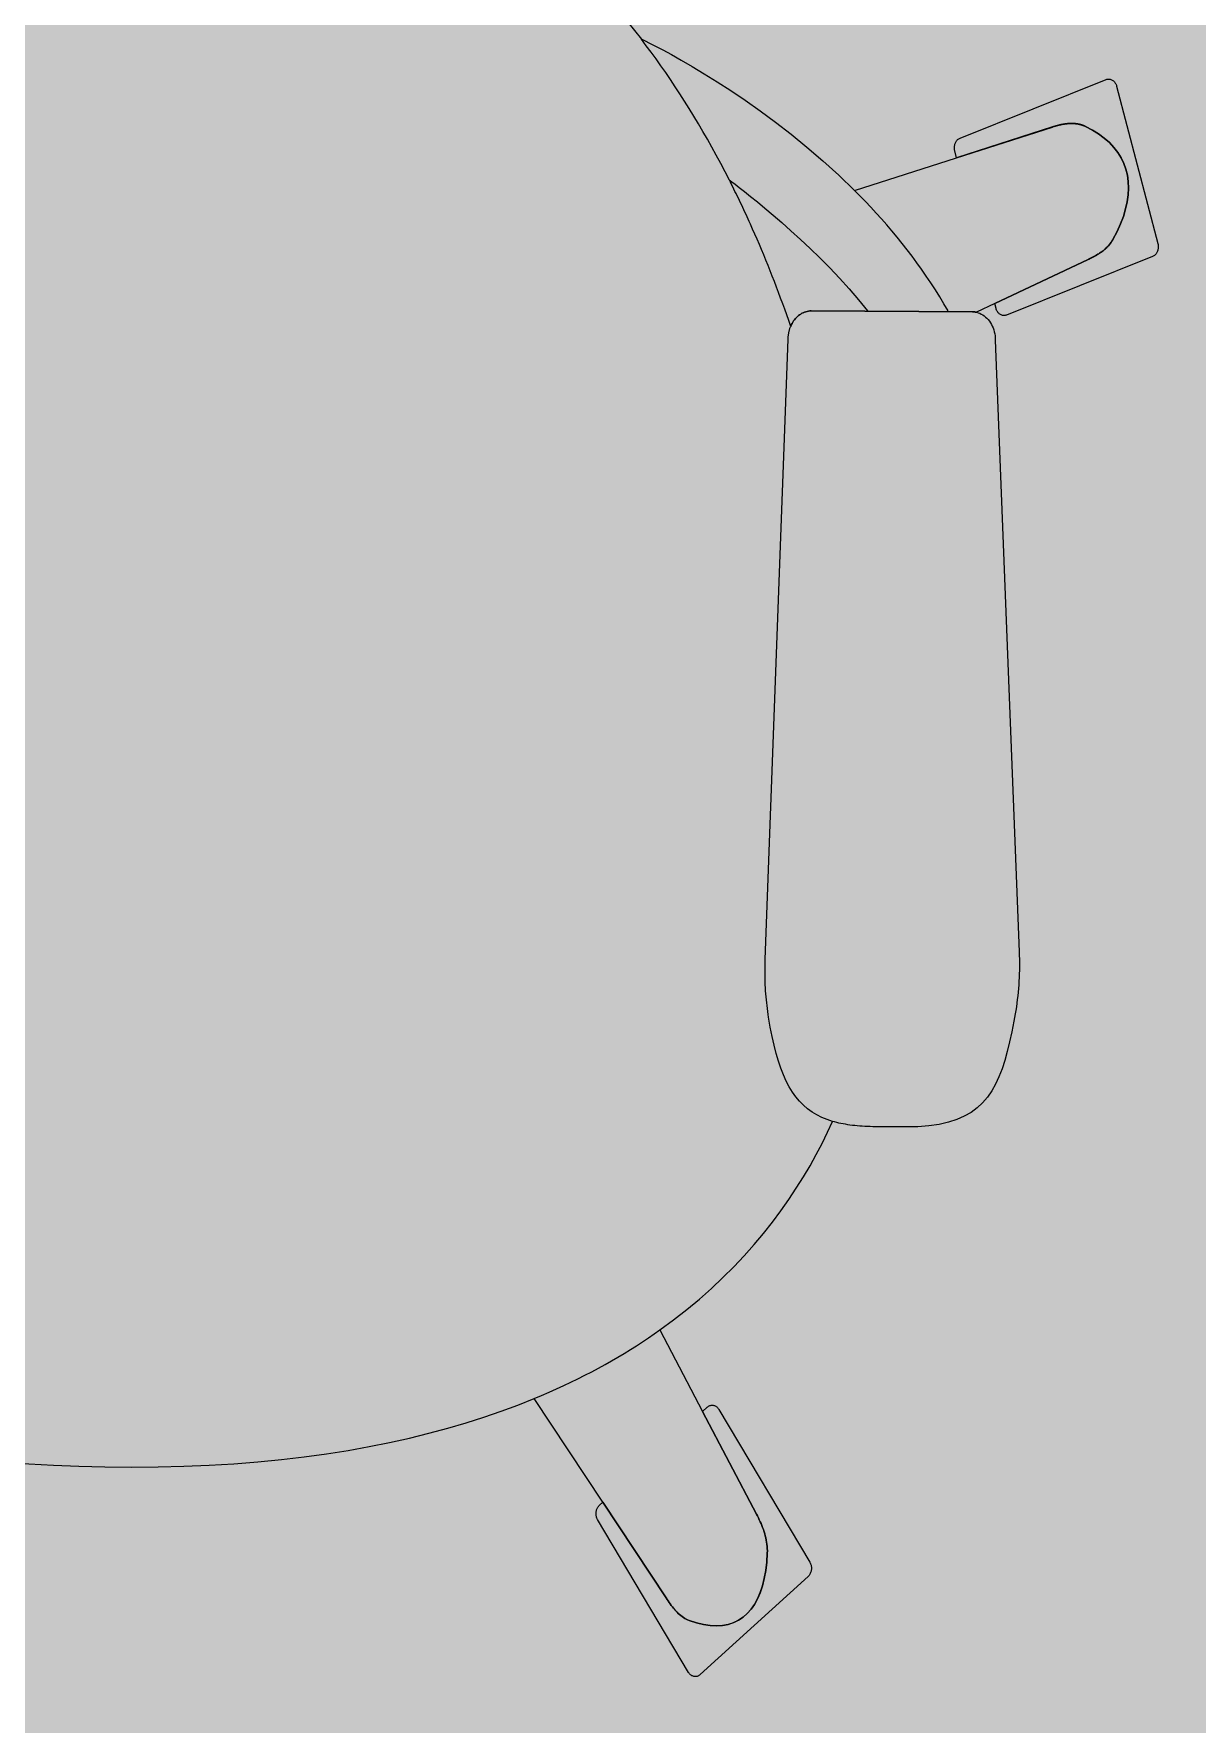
# Model space of a CAD drawing. Header units: metres. Extents: x -3.1 to 3, y -13.3 to 13.4.
# Drawn here: x 0.924 to 1.277, y 6.166 to 6.678 of the extents above; entities that cross this region are included whole.
import ezdxf

# ---------------------------------------------------------------- set-up
doc = ezdxf.new("R2010")
doc.units = ezdxf.units.M
doc.header["$MEASUREMENT"] = 0
doc.layers.add('Poly-Furniture', color=45, linetype='Continuous')
doc.layers.add('Poly-RoomsHatch', color=31, linetype='Continuous')

msp = doc.modelspace()

# ---------------------------------------------------------------- hatches: boundary and pattern name
at = {"layer": 'Poly-RoomsHatch'}
h = msp.add_hatch(color=31, dxfattribs=at)
h.dxf.hatch_style = 1
h.paths.add_polyline_path([(-2.755273, -11.584335), (0.893237, -11.584335), (0.893237, -7.204682), (2.755273, -7.204682), (2.755273, 9.589497), (1.219811, 9.589497), (-1.184988, 9.589497), (-1.184988, 10.128293), (-2.755273, 10.128293)])

# ---------------------------------------------------------------- linework, layer by layer
at = {"layer": 'Poly-Furniture', "color": 45}
for points in [[(0.990054, 6.756887), (0.995206, 6.755498), (1.000596, 6.753886), (1.006204, 6.752036), (1.012009, 6.749931), (1.01799, 6.747553), (1.024128, 6.744887), (1.030401, 6.741917), (1.036789, 6.738625), (1.043272, 6.734995), (1.04983, 6.731012), (1.05644, 6.726657), (1.063084, 6.721915), (1.069741, 6.71677), (1.07639, 6.711204), (1.08301, 6.705202), (1.089582, 6.698747), (1.096084, 6.691822), (1.102497, 6.684411), (1.108799, 6.676497)], [(1.135474, 6.633777), (1.134168, 6.636318), (1.132849, 6.638825), (1.131519, 6.641299), (1.130176, 6.643739), (1.128822, 6.646146), (1.127456, 6.64852), (1.126079, 6.650862), (1.124692, 6.653171), (1.123294, 6.655448), (1.121886, 6.657693), (1.120468, 6.659907), (1.11904, 6.662088), (1.117603, 6.664239), (1.116157, 6.666358), (1.114702, 6.668447), (1.113238, 6.670505), (1.111766, 6.672532), (1.110286, 6.67453), (1.108799, 6.676497)], [(1.108799, 6.676497), (1.109079, 6.676366), (1.109899, 6.675973), (1.111224, 6.67532), (1.113019, 6.674408), (1.115252, 6.673238), (1.117889, 6.671813), (1.120895, 6.670132), (1.124237, 6.668198), (1.127881, 6.666013), (1.131792, 6.663576), (1.135938, 6.660891), (1.140284, 6.657957), (1.144797, 6.654777), (1.149442, 6.651352), (1.154186, 6.647684), (1.158995, 6.643773), (1.163835, 6.639621), (1.168672, 6.635229), (1.173472, 6.6306)], [(1.205486, 6.646518), (1.249789, 6.664256)], [(1.249789, 6.664256), (1.249998, 6.664328), (1.250207, 6.664377), (1.250416, 6.664403), (1.250624, 6.664407), (1.25083, 6.66439), (1.251033, 6.664352), (1.251233, 6.664294), (1.251427, 6.664216), (1.251615, 6.66412), (1.251797, 6.664005), (1.251971, 6.663873), (1.252135, 6.663724), (1.252291, 6.663558), (1.252435, 6.663377), (1.252567, 6.663181), (1.252687, 6.66297), (1.252794, 6.662745), (1.252885, 6.662508), (1.252961, 6.662257)], [(1.252961, 6.662257), (1.265484, 6.614509)], [(1.233469, 6.649875), (1.204406, 6.640538)], [(1.204406, 6.64053), (1.233469, 6.649867)], [(1.236989, 6.65075), (1.236801, 6.650719), (1.236614, 6.650686), (1.236426, 6.650651), (1.236239, 6.650614), (1.236052, 6.650576), (1.235865, 6.650535), (1.235678, 6.650493), (1.235492, 6.650449), (1.235305, 6.650403), (1.23512, 6.650356), (1.234934, 6.650307), (1.234749, 6.650257), (1.234565, 6.650206), (1.234381, 6.650154), (1.234197, 6.6501), (1.234014, 6.650045), (1.233832, 6.649989), (1.23365, 6.649933), (1.233469, 6.649875)], [(1.233469, 6.649867), (1.233651, 6.649925), (1.233834, 6.649982), (1.234016, 6.650037), (1.2342, 6.650092), (1.234383, 6.650146), (1.234568, 6.650199), (1.234752, 6.65025), (1.234937, 6.6503), (1.235122, 6.650349), (1.235308, 6.650396), (1.235494, 6.650442), (1.23568, 6.650487), (1.235866, 6.65053), (1.236053, 6.650571), (1.23624, 6.65061), (1.236427, 6.650648), (1.236614, 6.650684), (1.236801, 6.650718), (1.236989, 6.65075)], [(1.237166, 6.650773), (1.237156, 6.650772), (1.237146, 6.650771), (1.237136, 6.650769), (1.237127, 6.650768), (1.237117, 6.650767), (1.237107, 6.650766), (1.237098, 6.650764), (1.237089, 6.650763), (1.237079, 6.650762), (1.23707, 6.650761), (1.237061, 6.650759), (1.237052, 6.650758), (1.237043, 6.650757), (1.237034, 6.650756), (1.237025, 6.650755), (1.237016, 6.650753), (1.237007, 6.650752), (1.236998, 6.650751), (1.236989, 6.65075)], [(1.236989, 6.65075), (1.236998, 6.650751), (1.237007, 6.650752), (1.237016, 6.650753), (1.237025, 6.650755), (1.237034, 6.650756), (1.237043, 6.650757), (1.237052, 6.650758), (1.237061, 6.650759), (1.23707, 6.650761), (1.237079, 6.650762), (1.237089, 6.650763), (1.237098, 6.650764), (1.237107, 6.650766), (1.237117, 6.650767), (1.237127, 6.650768), (1.237136, 6.650769), (1.237146, 6.650771), (1.237156, 6.650772), (1.237166, 6.650773)], [(1.238562, 6.650921), (1.238489, 6.650917), (1.238416, 6.650913), (1.238343, 6.650908), (1.23827, 6.650903), (1.238197, 6.650898), (1.238123, 6.650892), (1.23805, 6.650886), (1.237976, 6.650879), (1.237903, 6.650871), (1.237829, 6.650864), (1.237756, 6.650856), (1.237682, 6.650847), (1.237608, 6.650838), (1.237535, 6.650828), (1.237461, 6.650818), (1.237387, 6.650808), (1.237313, 6.650797), (1.237239, 6.650785), (1.237166, 6.650773)], [(1.237166, 6.650773), (1.237239, 6.650784), (1.237313, 6.650795), (1.237387, 6.650805), (1.23746, 6.650815), (1.237534, 6.650825), (1.237607, 6.650834), (1.23768, 6.650844), (1.237754, 6.650852), (1.237827, 6.650861), (1.2379, 6.650869), (1.237974, 6.650876), (1.238047, 6.650884), (1.238121, 6.65089), (1.238194, 6.650897), (1.238267, 6.650903), (1.238341, 6.650908), (1.238415, 6.650913), (1.238488, 6.650917), (1.238562, 6.650921)], [(1.239845, 6.650929), (1.239778, 6.650933), (1.239711, 6.650936), (1.239644, 6.650938), (1.239576, 6.65094), (1.239509, 6.650941), (1.239442, 6.650943), (1.239374, 6.650943), (1.239307, 6.650943), (1.239239, 6.650943), (1.239172, 6.650942), (1.239104, 6.650941), (1.239037, 6.65094), (1.238969, 6.650938), (1.238901, 6.650936), (1.238833, 6.650934), (1.238765, 6.650931), (1.238698, 6.650928), (1.23863, 6.650925), (1.238562, 6.650921)], [(1.238562, 6.650921), (1.23863, 6.650925), (1.238698, 6.650928), (1.238765, 6.650931), (1.238833, 6.650934), (1.238901, 6.650936), (1.238969, 6.650938), (1.239037, 6.65094), (1.239104, 6.650941), (1.239172, 6.650942), (1.239239, 6.650943), (1.239307, 6.650943), (1.239374, 6.650943), (1.239442, 6.650943), (1.239509, 6.650941), (1.239576, 6.65094), (1.239644, 6.650938), (1.239711, 6.650936), (1.239778, 6.650933), (1.239845, 6.650929)], [(1.240931, 6.650828), (1.240874, 6.650836), (1.240818, 6.650844), (1.240761, 6.650852), (1.240704, 6.650859), (1.240647, 6.650866), (1.24059, 6.650873), (1.240533, 6.650879), (1.240476, 6.650885), (1.240419, 6.65089), (1.240362, 6.650896), (1.240305, 6.650901), (1.240247, 6.650905), (1.24019, 6.650909), (1.240133, 6.650913), (1.240075, 6.650917), (1.240018, 6.650921), (1.23996, 6.650924), (1.239902, 6.650927), (1.239845, 6.650929)], [(1.239845, 6.650929), (1.239902, 6.650927), (1.23996, 6.650924), (1.240018, 6.650921), (1.240075, 6.650917), (1.240133, 6.650913), (1.24019, 6.650909), (1.240247, 6.650905), (1.240305, 6.650901), (1.240362, 6.650896), (1.240419, 6.65089), (1.240476, 6.650885), (1.240533, 6.650879), (1.24059, 6.650873), (1.240647, 6.650866), (1.240704, 6.650859), (1.240761, 6.650852), (1.240818, 6.650844), (1.240874, 6.650836), (1.240931, 6.650828)], [(1.24253, 6.650445), (1.242447, 6.650473), (1.242364, 6.6505), (1.242281, 6.650526), (1.242197, 6.650551), (1.242113, 6.650576), (1.24203, 6.650599), (1.241946, 6.650622), (1.241862, 6.650643), (1.241777, 6.650664), (1.241693, 6.650684), (1.241609, 6.650704), (1.241524, 6.650722), (1.24144, 6.650739), (1.241355, 6.650756), (1.24127, 6.650772), (1.241186, 6.650787), (1.241101, 6.650801), (1.241016, 6.650815), (1.240931, 6.650828)], [(1.240931, 6.650828), (1.240974, 6.650821), (1.241017, 6.650815), (1.24106, 6.650808), (1.241102, 6.650801), (1.241145, 6.650794), (1.241187, 6.650786), (1.241229, 6.650779), (1.241272, 6.650771), (1.241314, 6.650763), (1.241356, 6.650754), (1.241398, 6.650746), (1.24144, 6.650737), (1.241482, 6.650728), (1.241524, 6.650719), (1.241566, 6.65071), (1.241608, 6.650701), (1.24165, 6.650691), (1.241692, 6.650681), (1.241734, 6.650672)], [(1.241734, 6.650672), (1.241776, 6.65066), (1.241818, 6.650649), (1.241859, 6.650638), (1.241901, 6.650627), (1.241943, 6.650616), (1.241985, 6.650604), (1.242027, 6.650593), (1.242069, 6.650582), (1.242111, 6.65057), (1.242153, 6.650558), (1.242195, 6.650546), (1.242237, 6.650534), (1.242278, 6.650522), (1.24232, 6.65051), (1.242362, 6.650497), (1.242404, 6.650485), (1.242446, 6.650472), (1.242488, 6.650459), (1.24253, 6.650445)], [(1.243566, 6.650024), (1.243512, 6.650049), (1.243458, 6.650075), (1.243404, 6.650099), (1.24335, 6.650124), (1.243295, 6.650148), (1.243241, 6.650172), (1.243187, 6.650195), (1.243132, 6.650218), (1.243078, 6.650241), (1.243023, 6.650263), (1.242968, 6.650285), (1.242914, 6.650306), (1.242859, 6.650327), (1.242804, 6.650348), (1.242749, 6.650368), (1.242694, 6.650388), (1.24264, 6.650407), (1.242585, 6.650426), (1.24253, 6.650445)], [(1.24253, 6.650445), (1.242585, 6.650426), (1.24264, 6.650407), (1.242694, 6.650388), (1.242749, 6.650368), (1.242804, 6.650348), (1.242859, 6.650327), (1.242914, 6.650306), (1.242968, 6.650285), (1.243023, 6.650263), (1.243078, 6.650241), (1.243132, 6.650218), (1.243187, 6.650195), (1.243241, 6.650172), (1.243295, 6.650148), (1.24335, 6.650124), (1.243404, 6.650099), (1.243458, 6.650075), (1.243512, 6.650049), (1.243566, 6.650024)], [(1.251818, 6.615751), (1.253075, 6.618143), (1.254137, 6.620485), (1.255005, 6.622774), (1.25568, 6.625006), (1.256164, 6.62718), (1.256457, 6.629293), (1.256562, 6.631342), (1.256479, 6.633325), (1.25621, 6.635239), (1.255756, 6.637081), (1.255118, 6.63885), (1.254298, 6.640541), (1.253297, 6.642154), (1.252117, 6.643685), (1.250758, 6.645132), (1.249222, 6.646491), (1.247511, 6.647762), (1.245625, 6.64894), (1.243566, 6.650024)], [(1.243566, 6.650024), (1.245625, 6.64894), (1.247511, 6.647762), (1.249222, 6.646491), (1.250758, 6.645132), (1.252117, 6.643685), (1.253297, 6.642154), (1.254298, 6.640541), (1.255118, 6.63885), (1.255756, 6.637081), (1.25621, 6.635239), (1.256479, 6.633325), (1.256562, 6.631342), (1.256457, 6.629293), (1.256164, 6.62718), (1.25568, 6.625006), (1.255005, 6.622774), (1.254137, 6.620485), (1.253075, 6.618143), (1.251818, 6.615751)], [(1.203862, 6.642599), (1.203805, 6.642856), (1.203766, 6.643115), (1.203746, 6.643373), (1.203743, 6.643631), (1.203757, 6.643885), (1.203788, 6.644136), (1.203835, 6.644382), (1.203898, 6.644622), (1.203976, 6.644855), (1.204069, 6.64508), (1.204176, 6.645294), (1.204296, 6.645498), (1.20443, 6.645689), (1.204577, 6.645868), (1.204736, 6.646032), (1.204907, 6.64618), (1.20509, 6.646311), (1.205283, 6.646424), (1.205486, 6.646518)], [(1.173472, 6.6306), (1.204406, 6.64053)], [(1.204406, 6.640538), (1.203862, 6.642599)], [(1.135474, 6.633785), (1.135677, 6.633637), (1.136265, 6.6332), (1.13721, 6.632488), (1.138483, 6.631514), (1.140056, 6.63029), (1.141899, 6.628829), (1.143984, 6.627144), (1.146283, 6.625247), (1.148765, 6.623152), (1.151404, 6.620871), (1.154169, 6.618418), (1.157032, 6.615803), (1.159964, 6.613042), (1.162937, 6.610146), (1.165921, 6.607128), (1.168889, 6.604001), (1.171811, 6.600778), (1.174658, 6.597471), (1.177402, 6.594094)], [(1.141856, 6.620443), (1.141528, 6.621166), (1.141199, 6.621887), (1.14087, 6.622606), (1.140539, 6.623322), (1.140208, 6.624036), (1.139875, 6.624747), (1.139542, 6.625456), (1.139208, 6.626163), (1.138873, 6.626867), (1.138537, 6.627569), (1.1382, 6.628268), (1.137863, 6.628965), (1.137524, 6.629659), (1.137184, 6.630352), (1.136844, 6.631041), (1.136503, 6.631729), (1.136161, 6.632414), (1.135818, 6.633097), (1.135474, 6.633777)], [(1.201847, 6.594094), (1.200588, 6.596267), (1.199296, 6.598412), (1.19797, 6.60053), (1.196613, 6.60262), (1.195226, 6.604682), (1.193811, 6.606717), (1.192369, 6.608723), (1.190901, 6.610702), (1.189409, 6.612653), (1.187894, 6.614575), (1.186358, 6.616469), (1.184802, 6.618335), (1.183228, 6.620173), (1.181636, 6.621982), (1.180029, 6.623763), (1.178407, 6.625515), (1.176773, 6.627238), (1.175127, 6.628933), (1.173472, 6.6306)], [(1.154081, 6.589417), (1.153483, 6.591154), (1.152879, 6.59288), (1.152271, 6.594593), (1.151657, 6.596295), (1.151037, 6.597984), (1.150413, 6.599663), (1.149784, 6.601329), (1.14915, 6.602984), (1.14851, 6.604628), (1.147866, 6.60626), (1.147217, 6.607881), (1.146563, 6.60949), (1.145904, 6.611088), (1.145241, 6.612675), (1.144573, 6.614251), (1.143901, 6.615815), (1.143223, 6.617369), (1.142542, 6.618911), (1.141856, 6.620443)], [(1.251483, 6.615196), (1.251296, 6.614916), (1.251103, 6.614644), (1.250902, 6.61438), (1.250694, 6.614124), (1.250481, 6.613876), (1.250261, 6.613636), (1.250035, 6.613403), (1.249804, 6.613177), (1.249567, 6.612958), (1.249326, 6.612746), (1.249081, 6.61254), (1.248831, 6.61234), (1.248577, 6.612147), (1.24832, 6.611959), (1.248059, 6.611776), (1.247796, 6.611599), (1.247529, 6.611427), (1.247261, 6.61126), (1.24699, 6.611098)], [(1.24699, 6.611098), (1.247261, 6.611261), (1.247529, 6.611429), (1.247795, 6.611602), (1.248058, 6.61178), (1.248319, 6.611963), (1.248576, 6.612152), (1.248829, 6.612346), (1.249079, 6.612546), (1.249324, 6.612752), (1.249565, 6.612964), (1.249801, 6.613183), (1.250032, 6.613409), (1.250258, 6.613641), (1.250478, 6.613881), (1.250692, 6.614128), (1.2509, 6.614383), (1.251101, 6.614646), (1.251295, 6.614917), (1.251483, 6.615196)], [(1.24699, 6.611098), (1.247261, 6.611261), (1.247529, 6.611429), (1.247795, 6.611602), (1.248058, 6.61178), (1.248319, 6.611963), (1.248576, 6.612152), (1.248829, 6.612346), (1.249079, 6.612546), (1.249324, 6.612752), (1.249565, 6.612964), (1.249801, 6.613183), (1.250032, 6.613409), (1.250258, 6.613641), (1.250478, 6.613881), (1.250692, 6.614128), (1.2509, 6.614383), (1.251101, 6.614646), (1.251295, 6.614917), (1.251483, 6.615196)], [(1.249442, 6.612854), (1.249322, 6.612749), (1.2492, 6.612645), (1.249077, 6.612543), (1.248953, 6.612443), (1.248829, 6.612344), (1.248703, 6.612247), (1.248576, 6.612151), (1.248448, 6.612057), (1.248319, 6.611963), (1.248189, 6.611872), (1.248059, 6.611781), (1.247927, 6.611692), (1.247795, 6.611604), (1.247663, 6.611517), (1.247529, 6.611431), (1.247395, 6.611346), (1.247261, 6.611262), (1.247126, 6.611179), (1.24699, 6.611098)], [(1.251483, 6.615196), (1.25139, 6.615056), (1.251295, 6.614917), (1.251199, 6.614781), (1.251101, 6.614646), (1.251001, 6.614514), (1.250899, 6.614384), (1.250796, 6.614256), (1.250691, 6.614129), (1.250585, 6.614005), (1.250477, 6.613882), (1.250367, 6.613761), (1.250256, 6.613642), (1.250144, 6.613525), (1.25003, 6.613409), (1.249915, 6.613295), (1.249799, 6.613182), (1.249681, 6.613072), (1.249562, 6.612962), (1.249442, 6.612854)], [(1.251483, 6.615196), (1.251501, 6.615225), (1.251519, 6.615253), (1.251537, 6.615282), (1.251554, 6.615311), (1.251572, 6.615339), (1.25159, 6.615368), (1.251608, 6.615397), (1.251626, 6.615427), (1.251644, 6.615456), (1.251661, 6.615485), (1.251679, 6.615514), (1.251697, 6.615544), (1.251714, 6.615573), (1.251732, 6.615603), (1.251749, 6.615632), (1.251766, 6.615662), (1.251783, 6.615691), (1.251801, 6.615721), (1.251818, 6.615751)], [(1.251818, 6.615751), (1.251801, 6.615721), (1.251783, 6.615691), (1.251766, 6.615662), (1.251749, 6.615632), (1.251732, 6.615603), (1.251714, 6.615573), (1.251697, 6.615544), (1.251679, 6.615514), (1.251661, 6.615485), (1.251644, 6.615456), (1.251626, 6.615427), (1.251608, 6.615397), (1.25159, 6.615368), (1.251572, 6.615339), (1.251554, 6.615311), (1.251537, 6.615282), (1.251519, 6.615253), (1.251501, 6.615225), (1.251483, 6.615196)], [(1.251483, 6.615196), (1.251483, 6.615196)], [(1.251818, 6.615751), (1.251818, 6.615751)], [(1.265484, 6.614509), (1.265541, 6.614252), (1.26558, 6.613993), (1.265601, 6.613735), (1.265604, 6.613478), (1.265589, 6.613223), (1.265558, 6.612972), (1.265511, 6.612726), (1.265448, 6.612486), (1.26537, 6.612254), (1.265278, 6.61203), (1.265171, 6.611816), (1.26505, 6.611612), (1.264916, 6.611421), (1.264769, 6.611244), (1.26461, 6.61108), (1.264439, 6.610933), (1.264257, 6.610803), (1.264064, 6.610691), (1.26386, 6.610598)], [(1.216, 6.596319), (1.244362, 6.609731)], [(1.244362, 6.609731), (1.216, 6.596319)], [(1.26386, 6.610598), (1.219557, 6.592852)], [(1.244362, 6.609731), (1.244418, 6.609757), (1.244474, 6.609783), (1.244529, 6.60981), (1.244585, 6.609836), (1.24464, 6.609862), (1.244696, 6.609889), (1.244751, 6.609916), (1.244807, 6.609943), (1.244862, 6.60997), (1.244917, 6.609997), (1.244973, 6.610024), (1.245028, 6.610051), (1.245084, 6.610079), (1.245139, 6.610106), (1.245195, 6.610134), (1.24525, 6.610162), (1.245306, 6.61019), (1.245361, 6.610218), (1.245417, 6.610247)], [(1.245417, 6.610247), (1.245361, 6.610218), (1.245306, 6.61019), (1.24525, 6.610162), (1.245195, 6.610134), (1.245139, 6.610106), (1.245084, 6.610079), (1.245028, 6.610051), (1.244973, 6.610024), (1.244917, 6.609997), (1.244862, 6.60997), (1.244807, 6.609943), (1.244751, 6.609916), (1.244696, 6.609889), (1.24464, 6.609862), (1.244585, 6.609836), (1.244529, 6.60981), (1.244474, 6.609783), (1.244418, 6.609757), (1.244362, 6.609731)], [(1.245417, 6.610247), (1.245473, 6.610275), (1.245529, 6.610303), (1.245584, 6.610332), (1.24564, 6.61036), (1.245695, 6.610389), (1.245751, 6.610417), (1.245806, 6.610446), (1.245862, 6.610475), (1.245917, 6.610503), (1.245972, 6.610532), (1.246028, 6.610561), (1.246083, 6.610591), (1.246139, 6.61062), (1.246194, 6.61065), (1.24625, 6.61068), (1.246305, 6.61071), (1.246361, 6.61074), (1.246417, 6.61077), (1.246472, 6.610801)], [(1.246472, 6.610801), (1.246417, 6.61077), (1.246361, 6.61074), (1.246305, 6.61071), (1.24625, 6.61068), (1.246194, 6.61065), (1.246139, 6.61062), (1.246083, 6.610591), (1.246028, 6.610561), (1.245972, 6.610532), (1.245917, 6.610503), (1.245862, 6.610475), (1.245806, 6.610446), (1.245751, 6.610417), (1.245695, 6.610389), (1.24564, 6.61036), (1.245584, 6.610332), (1.245529, 6.610303), (1.245473, 6.610275), (1.245417, 6.610247)], [(1.246472, 6.610801), (1.246499, 6.610817), (1.246526, 6.610833), (1.246553, 6.610848), (1.24658, 6.610864), (1.246607, 6.61088), (1.246634, 6.610895), (1.246661, 6.610911), (1.246688, 6.610926), (1.246715, 6.610942), (1.246743, 6.610957), (1.24677, 6.610972), (1.246797, 6.610988), (1.246825, 6.611003), (1.246852, 6.611019), (1.24688, 6.611034), (1.246907, 6.61105), (1.246935, 6.611066), (1.246963, 6.611082), (1.24699, 6.611098)], [(1.24699, 6.611098), (1.246963, 6.611082), (1.246935, 6.611066), (1.246907, 6.61105), (1.24688, 6.611034), (1.246852, 6.611019), (1.246825, 6.611003), (1.246797, 6.610988), (1.24677, 6.610972), (1.246743, 6.610957), (1.246715, 6.610942), (1.246688, 6.610926), (1.246661, 6.610911), (1.246634, 6.610895), (1.246607, 6.61088), (1.24658, 6.610864), (1.246553, 6.610848), (1.246526, 6.610833), (1.246499, 6.610817), (1.246472, 6.610801)], [(1.26386, 6.610598), (1.26386, 6.610598)], [(1.154081, 6.589417), (1.154274, 6.589849), (1.154485, 6.590265), (1.154715, 6.590664), (1.154962, 6.591047), (1.155227, 6.591411), (1.155507, 6.591756), (1.155802, 6.592081), (1.156113, 6.592385), (1.156437, 6.592668), (1.156774, 6.592928), (1.157123, 6.593164), (1.157485, 6.593375), (1.157856, 6.593562), (1.158238, 6.593721), (1.15863, 6.593854), (1.15903, 6.593958), (1.159437, 6.594034), (1.159852, 6.594079), (1.160273, 6.594094)], [(1.160273, 6.594094), (1.159852, 6.594079), (1.159437, 6.594034), (1.15903, 6.593958), (1.15863, 6.593854), (1.158238, 6.593721), (1.157856, 6.593562), (1.157485, 6.593375), (1.157123, 6.593164), (1.156774, 6.592928), (1.156437, 6.592668), (1.156113, 6.592385), (1.155802, 6.592081), (1.155507, 6.591756), (1.155227, 6.591411), (1.154962, 6.591047), (1.154715, 6.590664), (1.154485, 6.590265), (1.154274, 6.589849), (1.154081, 6.589417)], [(1.160273, 6.594094), (1.209252, 6.593821)], [(1.209252, 6.593821), (1.160273, 6.594094)], [(1.209252, 6.593821), (1.209316, 6.59382), (1.209379, 6.593819), (1.209442, 6.593817), (1.209506, 6.593814), (1.209569, 6.593811), (1.209631, 6.593807), (1.209694, 6.593802), (1.209756, 6.593796), (1.209819, 6.59379), (1.209881, 6.593783), (1.209943, 6.593775), (1.210004, 6.593766), (1.210066, 6.593757), (1.210128, 6.593747), (1.210189, 6.593737), (1.21025, 6.593726), (1.210311, 6.593714), (1.210372, 6.593701), (1.210433, 6.593688)], [(1.210433, 6.593688), (1.210372, 6.593701), (1.210311, 6.593714), (1.21025, 6.593726), (1.210189, 6.593737), (1.210128, 6.593747), (1.210066, 6.593757), (1.210004, 6.593766), (1.209943, 6.593775), (1.209881, 6.593783), (1.209819, 6.59379), (1.209756, 6.593796), (1.209694, 6.593802), (1.209631, 6.593807), (1.209569, 6.593811), (1.209506, 6.593814), (1.209442, 6.593817), (1.209379, 6.593819), (1.209316, 6.59382), (1.209252, 6.593821)], [(1.216, 6.596319), (1.210433, 6.593688)], [(1.210433, 6.593688), (1.210939, 6.593552), (1.21143, 6.593372), (1.211905, 6.593148), (1.212363, 6.592883), (1.212803, 6.592579), (1.213222, 6.592237), (1.21362, 6.591859), (1.213994, 6.591448), (1.214344, 6.591005), (1.214667, 6.590532), (1.214962, 6.59003), (1.215228, 6.589503), (1.215463, 6.588951), (1.215666, 6.588376), (1.215834, 6.587781), (1.215967, 6.587167), (1.216064, 6.586537), (1.216121, 6.585891), (1.216139, 6.585233)], [(1.216385, 6.594851), (1.216, 6.596319)], [(1.219557, 6.592852), (1.219349, 6.592782), (1.219139, 6.592734), (1.21893, 6.592708), (1.218722, 6.592704), (1.218516, 6.592722), (1.218313, 6.59276), (1.218114, 6.592818), (1.217919, 6.592896), (1.217731, 6.592992), (1.217549, 6.593106), (1.217376, 6.593238), (1.217211, 6.593387), (1.217056, 6.593552), (1.216911, 6.593733), (1.216779, 6.593928), (1.216659, 6.594139), (1.216553, 6.594363), (1.216461, 6.594601), (1.216385, 6.594851)], [(1.153323, 6.585576), (1.153326, 6.585794), (1.153334, 6.58601), (1.153346, 6.586225), (1.153362, 6.586438), (1.153382, 6.58665), (1.153407, 6.58686), (1.153435, 6.587068), (1.153468, 6.587275), (1.153505, 6.58748), (1.153545, 6.587683), (1.15359, 6.587884), (1.153638, 6.588083), (1.153691, 6.588281), (1.153747, 6.588476), (1.153806, 6.588668), (1.15387, 6.588859), (1.153937, 6.589048), (1.154007, 6.589234), (1.154081, 6.589417)], [(1.14636, 6.397418), (1.153323, 6.585576)], [(1.216139, 6.585233), (1.223398, 6.399737)], [(1.147384, 6.37993), (1.147249, 6.380802), (1.147123, 6.381675), (1.147006, 6.382552), (1.146897, 6.383433), (1.146796, 6.384317), (1.146705, 6.385206), (1.146622, 6.3861), (1.146549, 6.387), (1.146484, 6.387906), (1.146429, 6.388818), (1.146383, 6.389738), (1.146346, 6.390665), (1.146319, 6.391601), (1.146301, 6.392546), (1.146293, 6.393499), (1.146295, 6.394463), (1.146307, 6.395437), (1.146329, 6.396422), (1.14636, 6.397418)], [(1.223398, 6.399737), (1.223435, 6.398622), (1.223459, 6.397508), (1.223469, 6.396393), (1.223466, 6.395279), (1.223449, 6.394166), (1.223418, 6.393053), (1.223374, 6.391941), (1.223317, 6.39083), (1.223246, 6.38972), (1.223162, 6.388612), (1.223064, 6.387506), (1.222953, 6.386401), (1.222828, 6.385298), (1.22269, 6.384198), (1.222539, 6.3831), (1.222374, 6.382004), (1.222196, 6.380912), (1.222005, 6.379822), (1.2218, 6.378736)], [(1.1668, 6.348343), (1.165099, 6.348905), (1.163492, 6.349562), (1.161975, 6.350321), (1.160546, 6.351184), (1.159201, 6.352158), (1.157937, 6.353246), (1.15675, 6.354453), (1.155638, 6.355785), (1.154597, 6.357244), (1.153623, 6.358837), (1.152715, 6.360568), (1.151868, 6.362441), (1.151078, 6.364461), (1.150344, 6.366633), (1.149662, 6.368961), (1.149028, 6.37145), (1.148439, 6.374105), (1.147892, 6.37693), (1.147384, 6.37993)], [(1.2218, 6.378736), (1.221156, 6.375524), (1.22049, 6.37247), (1.219786, 6.369578), (1.219026, 6.366849), (1.218191, 6.364284), (1.217265, 6.361885), (1.21623, 6.359655), (1.215068, 6.357594), (1.213762, 6.355705), (1.212294, 6.35399), (1.210646, 6.352449), (1.208801, 6.351086), (1.206741, 6.349902), (1.204449, 6.348898), (1.201907, 6.348076), (1.199098, 6.347439), (1.196003, 6.346987), (1.192606, 6.346723), (1.188888, 6.346649)], [(1.2218, 6.378736), (1.2218, 6.378736)], [(1.114384, 6.285106), (1.118561, 6.28817), (1.122559, 6.291294), (1.12638, 6.294472), (1.130029, 6.2977), (1.13351, 6.300971), (1.136827, 6.304281), (1.139984, 6.307624), (1.142984, 6.310994), (1.145832, 6.314386), (1.148531, 6.317795), (1.151086, 6.321216), (1.153501, 6.324642), (1.155779, 6.328069), (1.157924, 6.331492), (1.159941, 6.334904), (1.161833, 6.3383), (1.163604, 6.341676), (1.165258, 6.345025), (1.1668, 6.348343)], [(1.180687, 6.346696), (1.179835, 6.346704), (1.178996, 6.34672), (1.178172, 6.346744), (1.177362, 6.346776), (1.176566, 6.346816), (1.175783, 6.346864), (1.175014, 6.34692), (1.174259, 6.346986), (1.173517, 6.34706), (1.172788, 6.347144), (1.172073, 6.347236), (1.17137, 6.347339), (1.17068, 6.347451), (1.170003, 6.347574), (1.169338, 6.347706), (1.168685, 6.347849), (1.168045, 6.348003), (1.167416, 6.348167), (1.1668, 6.348343)], [(1.188888, 6.346649), (1.180687, 6.346696)], [(1.076216, 6.264284), (1.078521, 6.265247), (1.080792, 6.266226), (1.083028, 6.267222), (1.085231, 6.268233), (1.0874, 6.26926), (1.089536, 6.270303), (1.091639, 6.271361), (1.093708, 6.272433), (1.095746, 6.27352), (1.097751, 6.274621), (1.099724, 6.275735), (1.101665, 6.276863), (1.103574, 6.278004), (1.105453, 6.279158), (1.1073, 6.280324), (1.109116, 6.281502), (1.110902, 6.282692), (1.112658, 6.283893), (1.114384, 6.285106)], [(1.11439, 6.285106), (1.127355, 6.260389)], [(0.831657, 6.264394), (0.836594, 6.262425), (0.841686, 6.260534), (0.846933, 6.258726), (0.852339, 6.257002), (0.857906, 6.255365), (0.863637, 6.253821), (0.869533, 6.25237), (0.875597, 6.251017), (0.881831, 6.249765), (0.888239, 6.248617), (0.894822, 6.247576), (0.901582, 6.246645), (0.908522, 6.245829), (0.915645, 6.245129), (0.922953, 6.244549), (0.930448, 6.244092), (0.938132, 6.243762), (0.946008, 6.243562), (0.954079, 6.243494)], [(0.954079, 6.243494), (0.962147, 6.243561), (0.970018, 6.24376), (0.977694, 6.244088), (0.985177, 6.244542), (0.992471, 6.245118), (0.999578, 6.245814), (1.006501, 6.246626), (1.013242, 6.247551), (1.019805, 6.248586), (1.026192, 6.249727), (1.032406, 6.250973), (1.03845, 6.252318), (1.044326, 6.253761), (1.050037, 6.255298), (1.055586, 6.256926), (1.060976, 6.258642), (1.066209, 6.260442), (1.071288, 6.262324), (1.076216, 6.264284)], [(1.097059, 6.232853), (1.076228, 6.264276)], [(1.127355, 6.260396), (1.128771, 6.261685)], [(1.143688, 6.229262), (1.127355, 6.260396)], [(1.127355, 6.260389), (1.143688, 6.229254)], [(1.128771, 6.261685), (1.12895, 6.261834), (1.129136, 6.261961), (1.129328, 6.262068), (1.129524, 6.262152), (1.129724, 6.262216), (1.129927, 6.262259), (1.130131, 6.262282), (1.130335, 6.262283), (1.130538, 6.262265), (1.13074, 6.262227), (1.130938, 6.262169), (1.131133, 6.262092), (1.131322, 6.261995), (1.131505, 6.261879), (1.131681, 6.261744), (1.131848, 6.261591), (1.132006, 6.261419), (1.132154, 6.261229), (1.13229, 6.261021)], [(1.13229, 6.261021), (1.159881, 6.214663)], [(1.095512, 6.227591), (1.095391, 6.227813), (1.095287, 6.228043), (1.095202, 6.22828), (1.095133, 6.228522), (1.095081, 6.22877), (1.095046, 6.22902), (1.095028, 6.229272), (1.095027, 6.229524), (1.095042, 6.229775), (1.095072, 6.230024), (1.095119, 6.230269), (1.095182, 6.23051), (1.09526, 6.230744), (1.095354, 6.23097), (1.095463, 6.231187), (1.095587, 6.231394), (1.095726, 6.231589), (1.09588, 6.231772), (1.096049, 6.23194)], [(1.096049, 6.23194), (1.097053, 6.232853)], [(1.097053, 6.232853), (1.116292, 6.203826)], [(1.116305, 6.203826), (1.097059, 6.232853)], [(1.146986, 6.217465), (1.146999, 6.218129), (1.146984, 6.21879), (1.146942, 6.219448), (1.146874, 6.220101), (1.146781, 6.220751), (1.146666, 6.221396), (1.146529, 6.222036), (1.146371, 6.222672), (1.146195, 6.223302), (1.146001, 6.223927), (1.14579, 6.224546), (1.145565, 6.22516), (1.145327, 6.225767), (1.145076, 6.226367), (1.144815, 6.226961), (1.144544, 6.227547), (1.144265, 6.228127), (1.143979, 6.228698), (1.143688, 6.229262)], [(1.143688, 6.229254), (1.14398, 6.22869), (1.144266, 6.228119), (1.144546, 6.227539), (1.144817, 6.226953), (1.145079, 6.226359), (1.14533, 6.225759), (1.145569, 6.225152), (1.145794, 6.224539), (1.146004, 6.223919), (1.146198, 6.223294), (1.146374, 6.222664), (1.146532, 6.222028), (1.146669, 6.221388), (1.146785, 6.220743), (1.146877, 6.220093), (1.146946, 6.21944), (1.146989, 6.218782), (1.147005, 6.218122), (1.146992, 6.217457)], [(1.123103, 6.181233), (1.095512, 6.227591)], [(1.123267, 6.196987), (1.125502, 6.196268), (1.127636, 6.195761), (1.129667, 6.195465), (1.131595, 6.195377), (1.133417, 6.195495), (1.135132, 6.195817), (1.136739, 6.19634), (1.138236, 6.197063), (1.13962, 6.197981), (1.140892, 6.199094), (1.142049, 6.200399), (1.143089, 6.201894), (1.144012, 6.203575), (1.144815, 6.205442), (1.145498, 6.207491), (1.146057, 6.20972), (1.146493, 6.212127), (1.146803, 6.21471), (1.146986, 6.217465)], [(1.146992, 6.217457), (1.146809, 6.214702), (1.146499, 6.212119), (1.146063, 6.209712), (1.145503, 6.207482), (1.144821, 6.205433), (1.144017, 6.203566), (1.143094, 6.201884), (1.142053, 6.200389), (1.140896, 6.199084), (1.139624, 6.19797), (1.138239, 6.197051), (1.136743, 6.196329), (1.135136, 6.195806), (1.133421, 6.195484), (1.131599, 6.195366), (1.129672, 6.195454), (1.127641, 6.195751), (1.125507, 6.196259), (1.123274, 6.19698)], [(1.159881, 6.214663), (1.160002, 6.214441), (1.160106, 6.214211), (1.160191, 6.213974), (1.16026, 6.213731), (1.160312, 6.213484), (1.160346, 6.213234), (1.160365, 6.212982), (1.160366, 6.21273), (1.160351, 6.212478), (1.16032, 6.21223), (1.160274, 6.211984), (1.160211, 6.211744), (1.160132, 6.21151), (1.160039, 6.211284), (1.15993, 6.211066), (1.159806, 6.210859), (1.159666, 6.210664), (1.159513, 6.210482), (1.159344, 6.210314)], [(1.159344, 6.210314), (1.126622, 6.180577)], [(1.116292, 6.203826), (1.116595, 6.203373), (1.116903, 6.20292), (1.117216, 6.202469), (1.117536, 6.202023), (1.117861, 6.201582), (1.118193, 6.201149), (1.118532, 6.200726), (1.118879, 6.200313), (1.119233, 6.199914), (1.119594, 6.199528), (1.119965, 6.199159), (1.120344, 6.198807), (1.120731, 6.198475), (1.121129, 6.198164), (1.121536, 6.197876), (1.121953, 6.197613), (1.12238, 6.197376), (1.122818, 6.197167), (1.123267, 6.196987)], [(1.123274, 6.19698), (1.122824, 6.19716), (1.122386, 6.19737), (1.121959, 6.197608), (1.121542, 6.197872), (1.121135, 6.198161), (1.120738, 6.198473), (1.12035, 6.198805), (1.119971, 6.199157), (1.119601, 6.199527), (1.11924, 6.199913), (1.118886, 6.200313), (1.11854, 6.200726), (1.118202, 6.201149), (1.11787, 6.201582), (1.117545, 6.202023), (1.117226, 6.202469), (1.116914, 6.20292), (1.116607, 6.203373), (1.116305, 6.203826)], [(1.123103, 6.181241), (1.123103, 6.181233)], [(1.126622, 6.180577), (1.126443, 6.180428), (1.126257, 6.1803), (1.126065, 6.180194), (1.125869, 6.180109), (1.125669, 6.180045), (1.125466, 6.180002), (1.125262, 6.17998), (1.125058, 6.179978), (1.124855, 6.179996), (1.124653, 6.180034), (1.124455, 6.180092), (1.12426, 6.18017), (1.124071, 6.180267), (1.123888, 6.180383), (1.123712, 6.180517), (1.123544, 6.180671), (1.123386, 6.180842), (1.123239, 6.181032), (1.123103, 6.181241)], [(1.123103, 6.181233), (1.123103, 6.181233)]]:
    msp.add_lwpolyline(points, dxfattribs=at)

doc.saveas('drawing.dxf')
